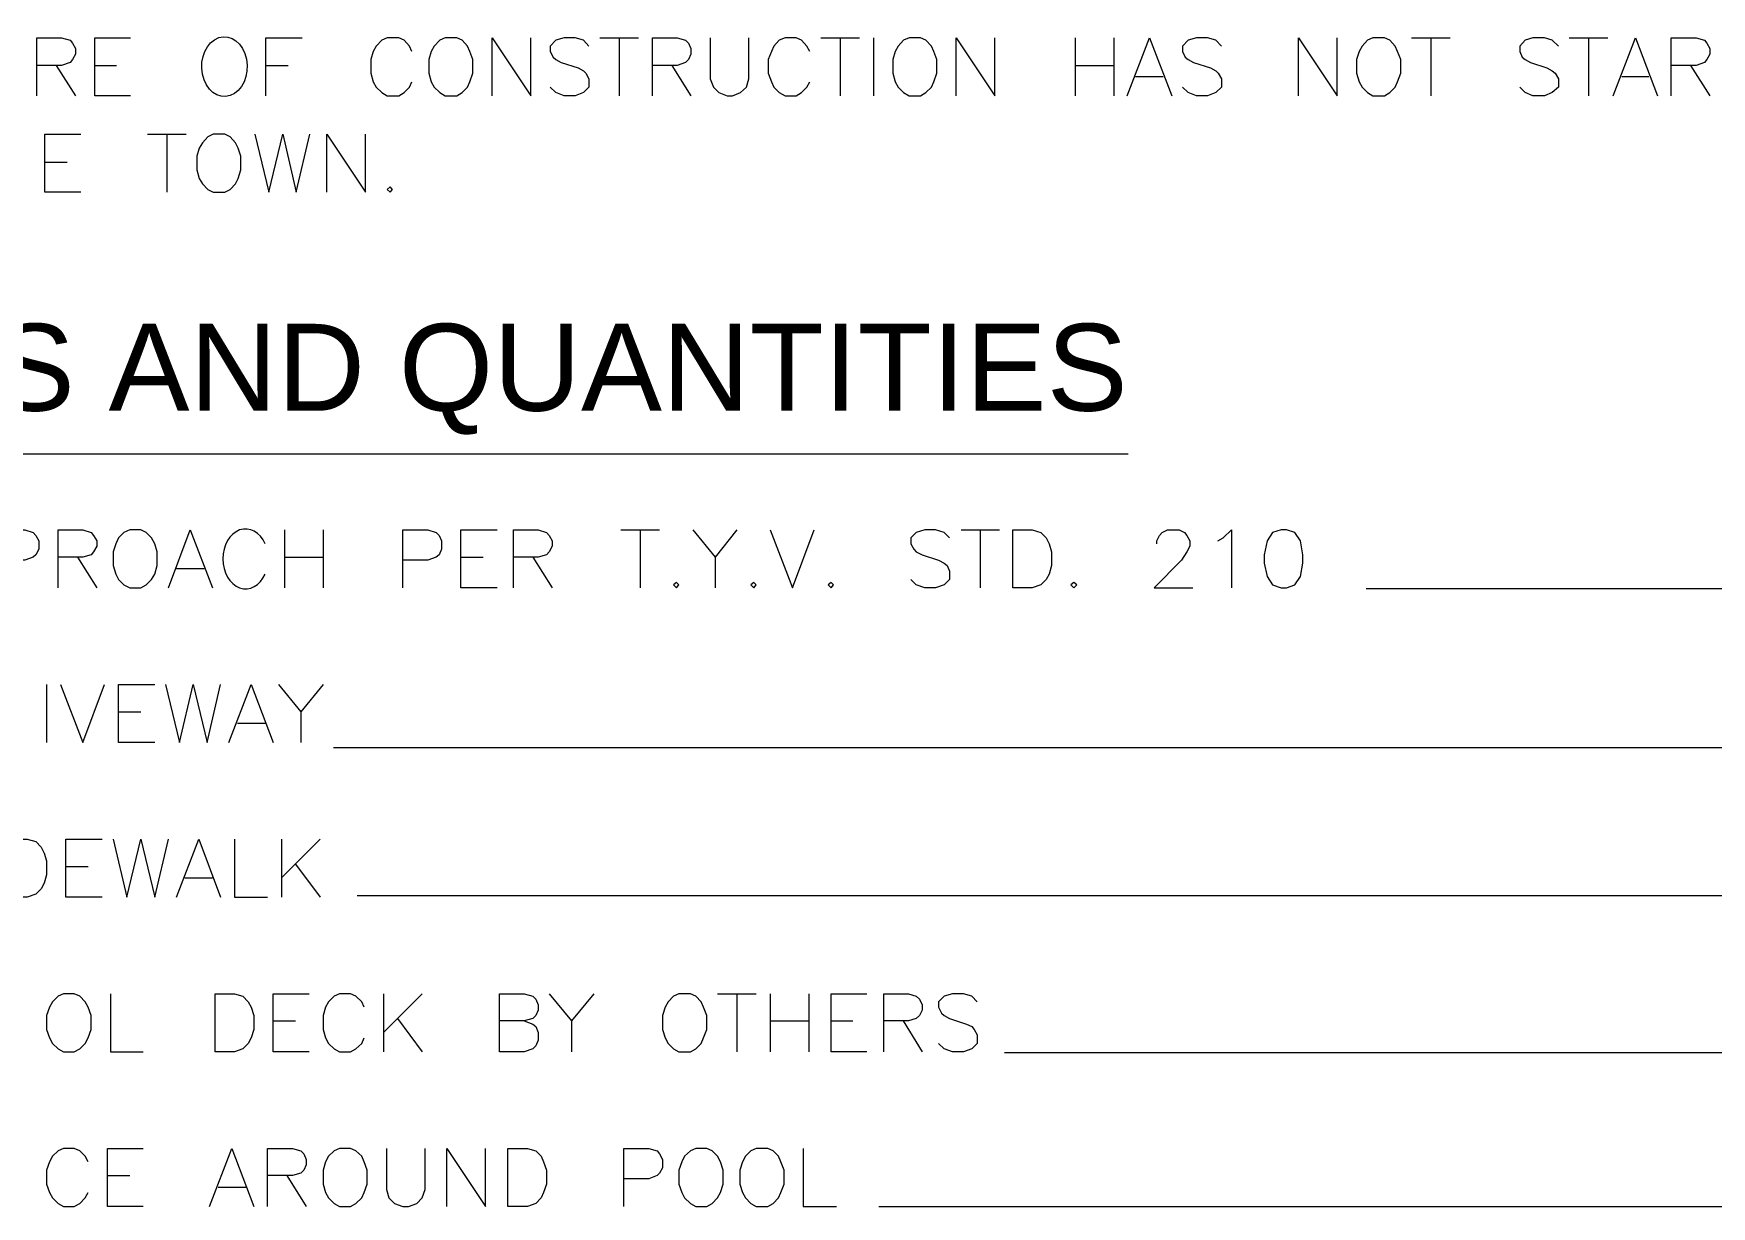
# Model space of a CAD drawing. Header units: millimetres. Extents: x -419 to 20046, y -14642 to 2638.
# Drawn here: x 29.864 to 32.18, y 3.795 to 5.414 of the extents above; entities that cross this region are included whole.
import ezdxf

# ---------------------------------------------------------------- set-up
doc = ezdxf.new("R2010")
doc.units = ezdxf.units.MM
for name, color, linetype in [('PDF11_---- NOTES', 7, 'Continuous'), ('PDF11_----TX03', 7, 'Continuous'), ('PDF11_TEXT', 7, 'Continuous'), ('PDF11_VICINITY MAP', 7, 'Continuous')]:
    doc.layers.add(name, color=color, linetype=linetype)
doc.styles.add('PDF Arial', font='arial.ttf')

msp = doc.modelspace()

# ---------------------------------------------------------------- linework, layer by layer
at = {"layer": 'PDF11_---- NOTES', "lineweight": 20}
msp.add_lwpolyline([(27.9472, 4.8337), (31.375, 4.8337)], dxfattribs=at)
at = {"layer": 'PDF11_----TX03', "lineweight": 20}
for points in [[(29.8691, 5.3279), (29.8691, 5.4079), (29.9032, 5.4079), (29.9149, 5.4046), (29.9182, 5.4004), (29.9224, 5.3929), (29.9224, 5.3854), (29.9182, 5.3779), (29.9149, 5.3738), (29.9032, 5.3696), (29.8691, 5.3696)], [(29.9982, 5.3279), (29.9491, 5.3279), (29.9491, 5.4079), (29.9982, 5.4079)], [(30.1849, 5.3279), (30.1849, 5.4079), (30.2349, 5.4079)], [(30.3866, 5.3888), (30.3833, 5.3963), (30.3758, 5.4046), (30.3683, 5.4079), (30.3524, 5.4079), (30.3449, 5.4046), (30.3374, 5.3963), (30.3333, 5.3888), (30.3299, 5.3779), (30.3299, 5.3588), (30.3333, 5.3471), (30.3374, 5.3396), (30.3449, 5.3321), (30.3524, 5.3279), (30.3683, 5.3279), (30.3758, 5.3321), (30.3833, 5.3396), (30.3866, 5.3471)], [(30.4974, 5.3279), (30.4974, 5.4079), (30.5508, 5.3279), (30.5508, 5.4079)], [(30.6308, 5.3963), (30.6233, 5.4046), (30.6116, 5.4079), (30.5966, 5.4079), (30.5849, 5.4046), (30.5774, 5.3963), (30.5774, 5.3888), (30.5816, 5.3813), (30.5849, 5.3779), (30.5924, 5.3738), (30.6158, 5.3663), (30.6233, 5.3621), (30.6266, 5.3588), (30.6308, 5.3513), (30.6308, 5.3396), (30.6233, 5.3321), (30.6116, 5.3279), (30.5966, 5.3279), (30.5849, 5.3321), (30.5774, 5.3396)], [(30.6458, 5.4079), (30.6991, 5.4079)], [(30.6725, 5.4079), (30.6725, 5.3279)], [(30.7183, 5.3279), (30.7183, 5.4079), (30.7525, 5.4079), (30.7641, 5.4046), (30.7683, 5.4004), (30.7716, 5.3929), (30.7716, 5.3854), (30.7683, 5.3779), (30.7641, 5.3738), (30.7525, 5.3696), (30.7183, 5.3696)], [(30.7983, 5.4079), (30.7983, 5.3513), (30.8025, 5.3396), (30.81, 5.3321), (30.8216, 5.3279), (30.8291, 5.3279), (30.84, 5.3321), (30.8483, 5.3396), (30.8516, 5.3513), (30.8516, 5.4079)], [(30.9358, 5.3888), (30.9316, 5.3963), (30.9241, 5.4046), (30.9166, 5.4079), (30.9016, 5.4079), (30.8933, 5.4046), (30.8858, 5.3963), (30.8825, 5.3888), (30.8783, 5.3779), (30.8783, 5.3588), (30.8825, 5.3471), (30.8858, 5.3396), (30.8933, 5.3321), (30.9016, 5.3279), (30.9166, 5.3279), (30.9241, 5.3321), (30.9316, 5.3396), (30.9358, 5.3471)], [(30.9508, 5.4079), (31.0041, 5.4079)], [(30.9775, 5.4079), (30.9775, 5.3279)], [(31.0233, 5.4079), (31.0233, 5.3279)], [(31.1375, 5.3279), (31.1375, 5.4079), (31.1908, 5.3279), (31.1908, 5.4079)], [(31.3017, 5.4079), (31.3017, 5.3279)], [(31.355, 5.4079), (31.355, 5.3279)], [(31.3733, 5.3279), (31.4042, 5.4079), (31.435, 5.3279)], [(31.5034, 5.3963), (31.4959, 5.4046), (31.4842, 5.4079), (31.4692, 5.4079), (31.4575, 5.4046), (31.45, 5.3963), (31.45, 5.3888), (31.4533, 5.3813), (31.4575, 5.3779), (31.465, 5.3738), (31.4884, 5.3663), (31.4959, 5.3621), (31.4992, 5.3588), (31.5034, 5.3513), (31.5034, 5.3396), (31.4959, 5.3321), (31.4842, 5.3279), (31.4692, 5.3279), (31.4575, 5.3321), (31.45, 5.3396)], [(31.61, 5.3279), (31.61, 5.4079), (31.6634, 5.3279), (31.6634, 5.4079)], [(31.7659, 5.4079), (31.8192, 5.4079)], [(31.7925, 5.4079), (31.7925, 5.3279)], [(31.9684, 5.3963), (31.9601, 5.4046), (31.9492, 5.4079), (31.9334, 5.4079), (31.9226, 5.4046), (31.9151, 5.3963), (31.9151, 5.3888), (31.9184, 5.3813), (31.9226, 5.3779), (31.9301, 5.3738), (31.9526, 5.3663), (31.9601, 5.3621), (31.9642, 5.3588), (31.9684, 5.3513), (31.9684, 5.3396), (31.9601, 5.3321), (31.9492, 5.3279), (31.9334, 5.3279), (31.9226, 5.3321), (31.9151, 5.3396)], [(31.9834, 5.4079), (32.0367, 5.4079)], [(32.0101, 5.4079), (32.0101, 5.3279)], [(32.0442, 5.3279), (32.0751, 5.4079), (32.1051, 5.3279)], [(32.1242, 5.3279), (32.1242, 5.4079), (32.1584, 5.4079), (32.1701, 5.4046), (32.1734, 5.4004), (32.1776, 5.3929), (32.1776, 5.3854), (32.1734, 5.3779), (32.1701, 5.3738), (32.1584, 5.3696), (32.1242, 5.3696)], [(29.8957, 5.3696), (29.9224, 5.3279)], [(29.9491, 5.3696), (29.9791, 5.3696)], [(30.1849, 5.3696), (30.2158, 5.3696)], [(30.745, 5.3696), (30.7716, 5.3279)], [(31.3017, 5.3696), (31.355, 5.3696)], [(31.385, 5.3546), (31.4233, 5.3546)], [(32.0559, 5.3546), (32.0934, 5.3546)], [(32.1509, 5.3696), (32.1776, 5.3279)], [(29.9299, 5.1946), (29.8799, 5.1946), (29.8799, 5.2746), (29.9299, 5.2746)], [(30.0216, 5.2746), (30.0749, 5.2746)], [(30.0482, 5.2746), (30.0482, 5.1946)], [(30.1699, 5.2746), (30.1891, 5.1946), (30.2082, 5.2746), (30.2266, 5.1946), (30.2458, 5.2746)], [(30.2691, 5.1946), (30.2691, 5.2746), (30.3224, 5.1946), (30.3224, 5.2746)], [(29.8799, 5.2363), (29.9107, 5.2363)], [(29.8182, 4.6487), (29.8182, 4.7287), (29.8524, 4.7287), (29.8641, 4.7254), (29.8674, 4.7212), (29.8716, 4.7137), (29.8716, 4.702), (29.8674, 4.6945), (29.8641, 4.6912), (29.8524, 4.687), (29.8182, 4.687)], [(29.8982, 4.6487), (29.8982, 4.7287), (29.9324, 4.7287), (29.9441, 4.7254), (29.9474, 4.7212), (29.9516, 4.7137), (29.9516, 4.7062), (29.9474, 4.6987), (29.9441, 4.6945), (29.9324, 4.6912), (29.8982, 4.6912)], [(30.0507, 4.6487), (30.0807, 4.7287), (30.1116, 4.6487)], [(30.2108, 4.7287), (30.2108, 4.6487)], [(30.2641, 4.7287), (30.2641, 4.6487)], [(30.3741, 4.6487), (30.3741, 4.7287), (30.4083, 4.7287), (30.4199, 4.7254), (30.4241, 4.7212), (30.4274, 4.7137), (30.4274, 4.702), (30.4241, 4.6945), (30.4199, 4.6912), (30.4083, 4.687), (30.3741, 4.687)], [(30.5041, 4.6487), (30.4541, 4.6487), (30.4541, 4.7287), (30.5041, 4.7287)], [(30.5266, 4.6487), (30.5266, 4.7287), (30.5608, 4.7287), (30.5724, 4.7254), (30.5758, 4.7212), (30.5799, 4.7137), (30.5799, 4.7062), (30.5758, 4.6987), (30.5724, 4.6945), (30.5608, 4.6912), (30.5266, 4.6912)], [(30.675, 4.7287), (30.7283, 4.7287)], [(30.7016, 4.7287), (30.7016, 4.6487)], [(30.7741, 4.7287), (30.805, 4.6912), (30.805, 4.6487)], [(30.835, 4.7287), (30.805, 4.6912)], [(30.8808, 4.7287), (30.9116, 4.6487), (30.9416, 4.7287)], [(31.1283, 4.7179), (31.1208, 4.7254), (31.1092, 4.7287), (31.0942, 4.7287), (31.0825, 4.7254), (31.075, 4.7179), (31.075, 4.7095), (31.0792, 4.702), (31.0825, 4.6987), (31.0908, 4.6945), (31.1133, 4.687), (31.1208, 4.6829), (31.125, 4.6795), (31.1283, 4.672), (31.1283, 4.6604), (31.1208, 4.6529), (31.1092, 4.6487), (31.0942, 4.6487), (31.0825, 4.6529), (31.075, 4.6604)], [(31.1442, 4.7287), (31.1975, 4.7287)], [(31.1708, 4.7287), (31.1708, 4.6487)], [(31.4142, 4.7095), (31.4142, 4.7137), (31.4183, 4.7212), (31.4217, 4.7254), (31.4292, 4.7287), (31.445, 4.7287), (31.4525, 4.7254), (31.4558, 4.7212), (31.46, 4.7137), (31.46, 4.7062), (31.4558, 4.6987), (31.4483, 4.687), (31.4108, 4.6487), (31.4642, 4.6487)], [(31.4984, 4.7137), (31.5059, 4.7179), (31.5175, 4.7287), (31.5175, 4.6487)], [(29.9249, 4.6912), (29.9516, 4.6487)], [(30.2108, 4.6912), (30.2641, 4.6912)], [(30.4541, 4.6912), (30.4849, 4.6912)], [(30.5533, 4.6912), (30.5799, 4.6487)], [(30.0616, 4.6754), (30.0999, 4.6754)], [(29.8824, 4.5154), (29.8824, 4.4354)], [(29.9016, 4.5154), (29.9324, 4.4354), (29.9624, 4.5154)], [(30.0316, 4.4354), (29.9816, 4.4354), (29.9816, 4.5154), (30.0316, 4.5154)], [(30.0466, 4.5154), (30.0657, 4.4354), (30.0849, 4.5154), (30.1041, 4.4354), (30.1224, 4.5154)], [(30.1341, 4.4354), (30.1649, 4.5154), (30.1949, 4.4354)], [(30.2024, 4.5154), (30.2333, 4.4779), (30.2333, 4.4354)], [(30.2641, 4.5154), (30.2333, 4.4779)], [(29.9816, 4.4779), (30.0124, 4.4779)], [(30.1457, 4.462), (30.1841, 4.462)], [(29.9591, 4.222), (29.9091, 4.222), (29.9091, 4.302), (29.9591, 4.302)], [(29.9741, 4.302), (29.9932, 4.222), (30.0124, 4.302), (30.0316, 4.222), (30.0507, 4.302)], [(30.0616, 4.222), (30.0924, 4.302), (30.1224, 4.222)], [(30.1416, 4.302), (30.1416, 4.222), (30.1874, 4.222)], [(30.2066, 4.302), (30.2066, 4.222)], [(30.2599, 4.302), (30.2066, 4.2487)], [(29.9091, 4.2645), (29.9399, 4.2645)], [(30.2258, 4.2678), (30.2599, 4.222)], [(30.0732, 4.2487), (30.1116, 4.2487)], [(29.9707, 4.0887), (29.9707, 4.0087), (30.0157, 4.0087)], [(30.2449, 4.0087), (30.1949, 4.0087), (30.1949, 4.0887), (30.2449, 4.0887)], [(30.3208, 4.0703), (30.3174, 4.0778), (30.3091, 4.0853), (30.3016, 4.0887), (30.2866, 4.0887), (30.2791, 4.0853), (30.2716, 4.0778), (30.2674, 4.0703), (30.2641, 4.0587), (30.2641, 4.0395), (30.2674, 4.0278), (30.2716, 4.0203), (30.2791, 4.0128), (30.2866, 4.0087), (30.3016, 4.0087), (30.3091, 4.0128), (30.3174, 4.0203), (30.3208, 4.0278)], [(30.3474, 4.0887), (30.3474, 4.0087)], [(30.4008, 4.0887), (30.3474, 4.0353)], [(30.5416, 4.0512), (30.5533, 4.047), (30.5574, 4.0437), (30.5608, 4.0353), (30.5608, 4.0245), (30.5574, 4.017), (30.5533, 4.0128), (30.5416, 4.0087), (30.5074, 4.0087), (30.5074, 4.0887), (30.5416, 4.0887), (30.5533, 4.0853), (30.5574, 4.0812), (30.5608, 4.0737), (30.5608, 4.0662), (30.5574, 4.0587), (30.5533, 4.0545), (30.5416, 4.0512), (30.5074, 4.0512)], [(30.5758, 4.0887), (30.6066, 4.0512), (30.6066, 4.0087)], [(30.6375, 4.0887), (30.6066, 4.0512)], [(30.8083, 4.0887), (30.8616, 4.0887)], [(30.835, 4.0887), (30.835, 4.0087)], [(30.8808, 4.0887), (30.8808, 4.0087)], [(30.9341, 4.0887), (30.9341, 4.0087)], [(31.0141, 4.0087), (30.965, 4.0087), (30.965, 4.0887), (31.0141, 4.0887)], [(31.0375, 4.0087), (31.0375, 4.0887), (31.0717, 4.0887), (31.0825, 4.0853), (31.0867, 4.0812), (31.0908, 4.0737), (31.0908, 4.0662), (31.0867, 4.0587), (31.0825, 4.0545), (31.0717, 4.0512), (31.0375, 4.0512)], [(31.1667, 4.0778), (31.1592, 4.0853), (31.1475, 4.0887), (31.1325, 4.0887), (31.1208, 4.0853), (31.1133, 4.0778), (31.1133, 4.0703), (31.1175, 4.062), (31.1208, 4.0587), (31.1283, 4.0545), (31.1517, 4.047), (31.1592, 4.0437), (31.1625, 4.0395), (31.1667, 4.032), (31.1667, 4.0203), (31.1592, 4.0128), (31.1475, 4.0087), (31.1325, 4.0087), (31.1208, 4.0128), (31.1133, 4.0203)], [(30.3666, 4.0545), (30.4008, 4.0087)], [(30.1949, 4.0512), (30.2258, 4.0512)], [(30.8808, 4.0512), (30.9341, 4.0512)], [(30.965, 4.0512), (30.995, 4.0512)], [(31.0642, 4.0512), (31.0908, 4.0087)], [(29.9399, 3.857), (29.9357, 3.8645), (29.9282, 3.872), (29.9207, 3.8753), (29.9057, 3.8753), (29.8982, 3.872), (29.8907, 3.8645), (29.8866, 3.857), (29.8824, 3.8453), (29.8824, 3.8261), (29.8866, 3.8145), (29.8907, 3.807), (29.8982, 3.7995), (29.9057, 3.7953), (29.9207, 3.7953), (29.9282, 3.7995), (29.9357, 3.807), (29.9399, 3.8145)], [(30.0157, 3.7953), (29.9666, 3.7953), (29.9666, 3.8753), (30.0157, 3.8753)], [(30.1074, 3.7953), (30.1382, 3.8753), (30.1682, 3.7953)], [(30.1874, 3.7953), (30.1874, 3.8753), (30.2216, 3.8753), (30.2333, 3.872), (30.2374, 3.8678), (30.2408, 3.8603), (30.2408, 3.8528), (30.2374, 3.8453), (30.2333, 3.8411), (30.2216, 3.8378), (30.1874, 3.8378)], [(30.3516, 3.8753), (30.3516, 3.8186), (30.3549, 3.807), (30.3624, 3.7995), (30.3741, 3.7953), (30.3816, 3.7953), (30.3933, 3.7995), (30.4008, 3.807), (30.4049, 3.8186), (30.4049, 3.8753)], [(30.4349, 3.7953), (30.4349, 3.8753), (30.4883, 3.7953), (30.4883, 3.8753)], [(30.6791, 3.7953), (30.6791, 3.8753), (30.7133, 3.8753), (30.725, 3.872), (30.7283, 3.8678), (30.7325, 3.8603), (30.7325, 3.8486), (30.7283, 3.8411), (30.725, 3.8378), (30.7133, 3.8336), (30.6791, 3.8336)], [(30.9266, 3.8753), (30.9266, 3.7953), (30.9725, 3.7953)], [(29.9666, 3.8378), (29.9974, 3.8378)], [(30.1191, 3.822), (30.1574, 3.822)], [(30.2141, 3.8378), (30.2408, 3.7953)]]:
    msp.add_lwpolyline(points, dxfattribs=at)
for points in [[(30.4324, 5.4079), (30.4249, 5.4046), (30.4174, 5.3963), (30.4133, 5.3888), (30.4099, 5.3779), (30.4099, 5.3588), (30.4133, 5.3471), (30.4174, 5.3396), (30.4249, 5.3321), (30.4324, 5.3279), (30.4483, 5.3279), (30.4558, 5.3321), (30.4633, 5.3396), (30.4666, 5.3471), (30.4708, 5.3588), (30.4708, 5.3779), (30.4666, 5.3888), (30.4633, 5.3963), (30.4558, 5.4046), (30.4483, 5.4079)], [(31.0725, 5.4079), (31.065, 5.4046), (31.0575, 5.3963), (31.0533, 5.3888), (31.05, 5.3779), (31.05, 5.3588), (31.0533, 5.3471), (31.0575, 5.3396), (31.065, 5.3321), (31.0725, 5.3279), (31.0883, 5.3279), (31.0958, 5.3321), (31.1033, 5.3396), (31.1067, 5.3471), (31.1108, 5.3588), (31.1108, 5.3779), (31.1067, 5.3888), (31.1033, 5.3963), (31.0958, 5.4046), (31.0883, 5.4079)], [(31.7125, 5.4079), (31.705, 5.4046), (31.6975, 5.3963), (31.6934, 5.3888), (31.69, 5.3779), (31.69, 5.3588), (31.6934, 5.3471), (31.6975, 5.3396), (31.705, 5.3321), (31.7125, 5.3279), (31.7284, 5.3279), (31.7359, 5.3321), (31.7434, 5.3396), (31.7467, 5.3471), (31.7509, 5.3588), (31.7509, 5.3779), (31.7467, 5.3888), (31.7434, 5.3963), (31.7359, 5.4046), (31.7284, 5.4079)], [(30.1124, 5.2746), (30.1049, 5.2713), (30.0974, 5.2629), (30.0932, 5.2554), (30.0899, 5.2446), (30.0899, 5.2254), (30.0932, 5.2138), (30.0974, 5.2062), (30.1049, 5.1987), (30.1124, 5.1946), (30.1282, 5.1946), (30.1357, 5.1987), (30.1432, 5.2062), (30.1466, 5.2138), (30.1507, 5.2254), (30.1507, 5.2446), (30.1466, 5.2554), (30.1432, 5.2629), (30.1357, 5.2713), (30.1282, 5.2746)], [(30.3566, 5.2021), (30.3524, 5.1987), (30.3566, 5.1946), (30.3599, 5.1987)], [(29.9974, 4.7287), (29.9891, 4.7254), (29.9816, 4.7179), (29.9782, 4.7095), (29.9741, 4.6987), (29.9741, 4.6795), (29.9782, 4.6679), (29.9816, 4.6604), (29.9891, 4.6529), (29.9974, 4.6487), (30.0124, 4.6487), (30.0199, 4.6529), (30.0274, 4.6604), (30.0316, 4.6679), (30.0349, 4.6795), (30.0349, 4.6987), (30.0316, 4.7095), (30.0274, 4.7179), (30.0199, 4.7254), (30.0124, 4.7287)], [(31.2158, 4.6487), (31.2158, 4.7287), (31.2425, 4.7287), (31.2542, 4.7254), (31.2617, 4.7179), (31.2658, 4.7095), (31.2692, 4.6987), (31.2692, 4.6795), (31.2658, 4.6679), (31.2617, 4.6604), (31.2542, 4.6529), (31.2425, 4.6487)], [(31.5859, 4.7287), (31.5742, 4.7254), (31.5667, 4.7137), (31.5625, 4.6945), (31.5625, 4.6829), (31.5667, 4.6645), (31.5742, 4.6529), (31.5859, 4.6487), (31.5934, 4.6487), (31.605, 4.6529), (31.6125, 4.6645), (31.6159, 4.6829), (31.6159, 4.6945), (31.6125, 4.7137), (31.605, 4.7254), (31.5934, 4.7287)], [(30.7516, 4.6562), (30.7475, 4.6529), (30.7516, 4.6487), (30.755, 4.6529)], [(30.8583, 4.6562), (30.8541, 4.6529), (30.8583, 4.6487), (30.8616, 4.6529)], [(30.965, 4.6562), (30.9608, 4.6529), (30.965, 4.6487), (30.9683, 4.6529)], [(31.3, 4.6562), (31.2958, 4.6529), (31.3, 4.6487), (31.3042, 4.6529)], [(29.8291, 4.222), (29.8291, 4.302), (29.8557, 4.302), (29.8674, 4.2987), (29.8749, 4.2912), (29.8791, 4.2828), (29.8824, 4.272), (29.8824, 4.2528), (29.8791, 4.2412), (29.8749, 4.2337), (29.8674, 4.2262), (29.8557, 4.222)], [(29.9057, 4.0887), (29.8982, 4.0853), (29.8907, 4.0778), (29.8866, 4.0703), (29.8824, 4.0587), (29.8824, 4.0395), (29.8866, 4.0278), (29.8907, 4.0203), (29.8982, 4.0128), (29.9057, 4.0087), (29.9207, 4.0087), (29.9282, 4.0128), (29.9357, 4.0203), (29.9399, 4.0278), (29.9441, 4.0395), (29.9441, 4.0587), (29.9399, 4.0703), (29.9357, 4.0778), (29.9282, 4.0853), (29.9207, 4.0887)], [(30.1149, 4.0087), (30.1149, 4.0887), (30.1416, 4.0887), (30.1532, 4.0853), (30.1607, 4.0778), (30.1649, 4.0703), (30.1682, 4.0587), (30.1682, 4.0395), (30.1649, 4.0278), (30.1607, 4.0203), (30.1532, 4.0128), (30.1416, 4.0087)], [(30.755, 4.0887), (30.7475, 4.0853), (30.74, 4.0778), (30.7358, 4.0703), (30.7325, 4.0587), (30.7325, 4.0395), (30.7358, 4.0278), (30.74, 4.0203), (30.7475, 4.0128), (30.755, 4.0087), (30.7708, 4.0087), (30.7783, 4.0128), (30.7858, 4.0203), (30.7891, 4.0278), (30.7933, 4.0395), (30.7933, 4.0587), (30.7891, 4.0703), (30.7858, 4.0778), (30.7783, 4.0853), (30.7708, 4.0887)], [(30.2866, 3.8753), (30.2791, 3.872), (30.2716, 3.8645), (30.2674, 3.857), (30.2641, 3.8453), (30.2641, 3.8261), (30.2674, 3.8145), (30.2716, 3.807), (30.2791, 3.7995), (30.2866, 3.7953), (30.3016, 3.7953), (30.3091, 3.7995), (30.3174, 3.807), (30.3208, 3.8145), (30.3249, 3.8261), (30.3249, 3.8453), (30.3208, 3.857), (30.3174, 3.8645), (30.3091, 3.872), (30.3016, 3.8753)], [(30.5191, 3.7953), (30.5191, 3.8753), (30.5458, 3.8753), (30.5574, 3.872), (30.5649, 3.8645), (30.5683, 3.857), (30.5724, 3.8453), (30.5724, 3.8261), (30.5683, 3.8145), (30.5649, 3.807), (30.5574, 3.7995), (30.5458, 3.7953)], [(30.7783, 3.8753), (30.7708, 3.872), (30.7625, 3.8645), (30.7591, 3.857), (30.755, 3.8453), (30.755, 3.8261), (30.7591, 3.8145), (30.7625, 3.807), (30.7708, 3.7995), (30.7783, 3.7953), (30.7933, 3.7953), (30.8008, 3.7995), (30.8083, 3.807), (30.8125, 3.8145), (30.8158, 3.8261), (30.8158, 3.8453), (30.8125, 3.857), (30.8083, 3.8645), (30.8008, 3.872), (30.7933, 3.8753)], [(30.8616, 3.8753), (30.8541, 3.872), (30.8466, 3.8645), (30.8425, 3.857), (30.8391, 3.8453), (30.8391, 3.8261), (30.8425, 3.8145), (30.8466, 3.807), (30.8541, 3.7995), (30.8616, 3.7953), (30.8775, 3.7953), (30.885, 3.7995), (30.8925, 3.807), (30.8958, 3.8145), (30.9, 3.8261), (30.9, 3.8453), (30.8958, 3.857), (30.8925, 3.8645), (30.885, 3.872), (30.8775, 3.8753)]]:
    msp.add_lwpolyline(points, close=True, dxfattribs=at)
for centre, major_axis, ratio, start_param, end_param in [((30.1279, 5.368), (-0.0002, 0.0413), 0.759571, 0.2486793125827456, 6.531864619762332), ((30.157, 4.6888), (-0.0001, 0.0413), 0.759566, 5.237795, 10.462735)]:
    msp.add_ellipse(centre, major_axis=major_axis, ratio=ratio, start_param=start_param, end_param=end_param, dxfattribs=at)
at = {"layer": 'PDF11_VICINITY MAP', "lineweight": 18}
for points in [[(31.7034, 4.6479), (34.6428, 4.6479)], [(30.2783, 4.4287), (34.5428, 4.4287)], [(30.3108, 4.2245), (34.6236, 4.2245)], [(31.2042, 4.0078), (34.6236, 4.0078)], [(31.0308, 3.7953), (34.6478, 3.7953)]]:
    msp.add_lwpolyline(points, dxfattribs=at)

# ---------------------------------------------------------------- texts
at = {"layer": 'PDF11_TEXT', "insert": (27.9472, 4.8602), "char_height": 0.119999, "attachment_point": 7, "style": 'PDF Arial'}
msp.add_mtext('CONSTRUCTION NOTES AND QUANTITIES', dxfattribs=at)

doc.saveas('drawing.dxf')
